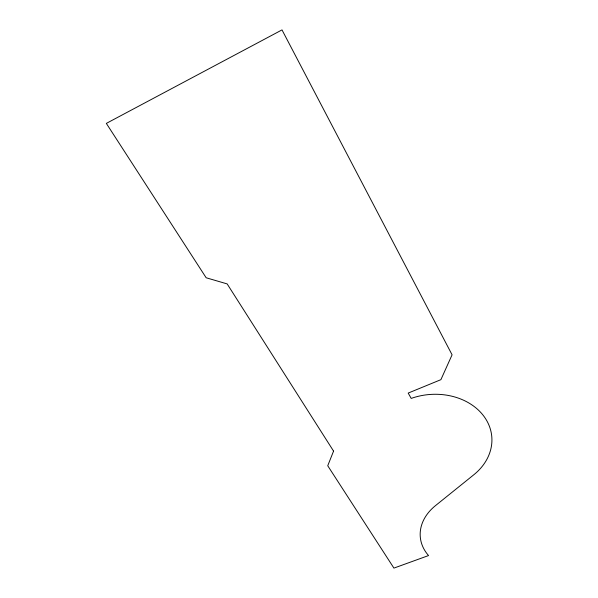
<?xml version="1.0" encoding="UTF-8"?>
<svg xmlns="http://www.w3.org/2000/svg" width="598" height="598" viewBox="0 0 598 598"><rect width="100%" height="100%" fill="white"/><g stroke="black" fill="none" stroke-linecap="round" stroke-linejoin="round"><path stroke-width="0.9" d="M333.564 451.109L327.734 465.752L393.918 568.1L428.549 555.564A52.803 39.745 -5.8 0 1 435.456 505.654L473.863 474.722A58.851 47.377 -5 0 0 482.511 414.489A58.851 47.377 -5 0 0 411.2 398.41L408.187 393.08L440.898 379.67L452.081 354.816L282.002 29.9L106.332 123.397L206.161 277.764L227.158 283.908L333.564 451.109"/></g></svg>
